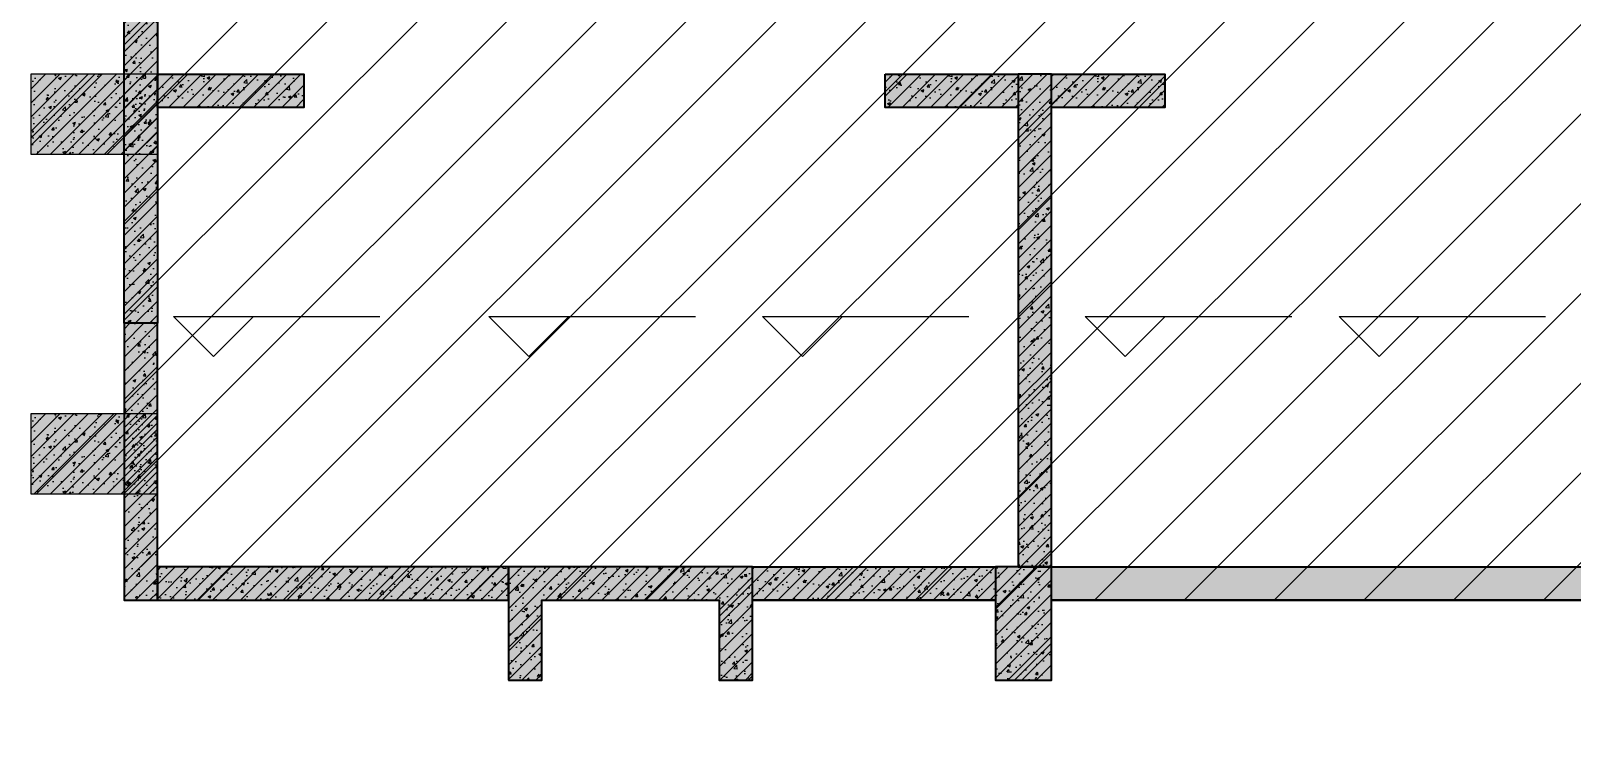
# Model space of a CAD drawing. Extents: x -1338203 to 1886333, y -783476 to 1038610.
# Drawn here: x 647117 to 658683, y -389972 to -384578 of the extents above; entities that cross this region are included whole.
import ezdxf

# ---------------------------------------------------------------- set-up
doc = ezdxf.new("R2010")
doc.units = 0
doc.header["$LTSCALE"] = 1000
doc.header["$MEASUREMENT"] = 0
for name, color, linetype in [('A-14-平面B2$0$0A-A-SYMB-ELEV', 150, 'Continuous'), ('S001地下二墙柱$0$S001地下二墙柱$0$0A-P-PKNG-STRP', 40, 'Continuous'), ('S001地下二墙柱$0$S001地下二墙柱$0$0S-CC-LINE', 52, 'Continuous'), ('S001地下二墙柱$0$S001地下二墙柱$0$0S-CW-HATCH', 251, 'Continuous'), ('S001地下二墙柱$0$S001地下二墙柱$0$0S-CW-HATCH-UP', 251, 'Continuous'), ('S14柱墙B2_B1$0$0S-CC-LINE', 52, 'Continuous'), ('S14柱墙B2_B1$0$0S-CW-HATCH', 251, 'Continuous'), ('S14柱墙B2_B1$0$0S-CW-HATCH-UP', 251, 'Continuous'), ('S14柱墙B2_B1$0$0S-CW-LINE', 72, 'Continuous')]:
    doc.layers.add(name, color=color, linetype=linetype)
pattern_1 = [(45, (-537701.02, -383122.39), (-53.033009, 53.033009), []), (50, (-537701.02, -383122.39), (215.178055, -18.82564), [22.5, -247.5]), (355, (-537701.02, -383122.39), (-41.6254, 225.65764), [18, -198]), (100.4514, (-537683.09, -383123.96), (173.552815, 206.83186), [19.12206, -210.34263]), (46.1842, (-537701.02, -383062.4), (320.17231, -49.6557), [33.75, -371.25]), (96.6356, (-537674.34, -383066.53), (280.39881, 292.23536), [28.68309, -315.5139]), (351.1842, (-537701.02, -383062.4), (280.39858, 292.23558), [27, -297]), (21, (-537671.02, -383077.39), (179.072116, -120.785667), [22.5, -247.5]), (326, (-537671.02, -383077.39), (72.9946, 217.54501), [18, -198]), (71.4514, (-537656.1, -383087.45), (252.06679, 96.75915), [19.12206, -210.34263]), (37.5, (-537701.02, -383122.39), (3.647957, 99.868156), [0, -195.6, 0, -201, 0, -198.75]), (7.5, (-537701.02, -383122.39), (78.920861, 118.323514), [0, -114.6, 0, -191.1, 0, -75.75]), (327.5, (-537767.92, -383122.39), (160.146731, -6.766462), [0, -75, 0, -234, 0, -310.5]), (317.5, (-537797.92, -383122.39), (174.95585, 30.031495), [0, -97.5, 0, -155.4, 0, -220.5])]
pattern_2 = [(45, (-2357018.905, -271025.844), (-53.0330086, 53.0330086), []), (50, (-2357018.9, -271025.84), (215.178055, -18.82564), [22.5, -247.5]), (355, (-2357018.9, -271025.84), (-41.6254, 225.65764), [18, -198]), (100.4514, (-2357000.97, -271027.41), (173.552815, 206.831863), [19.122057, -210.342634]), (46.1842, (-2357018.9, -270965.84), (320.172315, -49.655704), [33.75, -371.25]), (96.6356, (-2356992.22, -270969.98), (280.39881, 292.23536), [28.683086, -315.5139]), (351.1842, (-2357018.9, -270965.84), (280.398584, 292.23558), [27, -297]), (21, (-2356988.9, -270980.84), (179.072116, -120.785667), [22.5, -247.5]), (326, (-2356988.9, -270980.84), (72.9946, 217.545014), [18, -198]), (71.4514, (-2356973.98, -270990.9), (252.066789, 96.759149), [19.122057, -210.342634]), (37.5, (-2357018.905, -271025.844), (3.6479566, 99.8681561), [0, -195.6, 0, -201, 0, -198.75]), (7.5, (-2357018.9, -271025.84), (78.920861, 118.3235136), [0, -114.6, 0, -191.1, 0, -75.75]), (327.5, (-2357085.805, -271025.84), (160.1467309, -6.7664615), [0, -75, 0, -234, 0, -310.5]), (317.5, (-2357115.8, -271025.84), (174.955851, 30.031495), [0, -97.5, 0, -155.4, 0, -220.5])]

# ---------------------------------------------------------------- blocks, each defined once
blk = doc.blocks.new('A-14-平面B2')
at = {"layer": 'A-14-平面B2$0$0A-A-SYMB-ELEV'}
for p, q in [((-15629, -3459), (-15929, -3159)), ((-15929, -3159), (-14380, -3159)), ((-15629, -3459), (-15329, -3159)), ((-13262, -3459), (-13562, -3159)), ((-13562, -3159), (-12013, -3159)), ((-13262, -3459), (-12962, -3159)), ((-11210, -3459), (-11510, -3159)), ((-11510, -3159), (-9961, -3159)), ((-11210, -3459), (-10910, -3159)), ((-8787, -3459), (-9087, -3159)), ((-9087, -3159), (-7538, -3159)), ((-8787, -3459), (-8487, -3159)), ((-6883, -3459), (-7183, -3159)), ((-7183, -3159), (-5634, -3159)), ((-6883, -3459), (-6583, -3159))]:
    blk.add_line(p, q, dxfattribs=at)
blk = doc.blocks.new('A-001-主楼组合参照B2')
at = {"ltscale": 0.002}
h = blk.add_hatch(dxfattribs=at)
h.set_pattern_fill('ANSI31', color=8, scale=300)
h.set_pattern_definition([(45, (-290759.76, -7878.1), (-336.7596, 336.7596), [])])
h.paths.add_polyline_path([(66281, -186940), (66281, -185540), (62441, -185540), (62441, -181550), (55141, -181550), (55141, -185540), (51301, -185540), (51301, -186940), (44981, -186940), (44981, -185540), (41131, -185540), (41131, -181650), (37392, -181650), (37392, -179560), (38191, -179560), (38191, -176360), (41051, -176360), (41051, -174560), (42851, -174560), (42851, -173660), (46981, -173660), (46981, -172090), (50101, -172090), (50101, -174560), (67481, -174560), (67481, -172090), (70601, -172090), (70601, -174560), (76531, -174560), (76531, -176360), (79391, -176360), (79391, -179560), (80191, -179560), (80191, -182110), (81091, -182110), (81091, -185540), (72601, -185540), (72601, -186940)])
h.paths.add_polyline_path([(2291, -185540), (9781, -185540), (9781, -186540), (9631, -186540), (9631, -186940), (16251, -186940), (16251, -186540), (16101, -186540), (16101, -185540), (23691, -185540), (23691, -179560), (22891, -179560), (22891, -176360), (20031, -176360), (20031, -174560), (18231, -174560), (18231, -173660), (14101, -173660), (14101, -172090), (10981, -172090), (10981, -174560), (-6399, -174560), (-6399, -172090), (-9519, -172090), (-9519, -174560), (-15449, -174560), (-15449, -176360), (-18309, -176360), (-18309, -179560), (-19109, -179560), (-19109, -181610), (-20009, -181610), (-20009, -185540), (-11519, -185540), (-11519, -186540), (-11669, -186540), (-11669, -186940), (-5049, -186940), (-5049, -186540), (-5199, -186540), (-5199, -185540), (-1359, -185540), (-1359, -181550), (2291, -181550)])
h.paths.add_polyline_path([(-109959, -168806), (-109959, -173536), (-109709, -173536), (-103819, -173536), (-103819, -177236), (-99249, -177236), (-99249, -178036), (-92869, -178036), (-92869, -177236), (-71299, -177236), (-71299, -178036), (-64919, -178036), (-64919, -177236), (-54209, -177236), (-54209, -168806), (-59109, -168806), (-59109, -167906), (-62059, -167906), (-62059, -168806), (-64369, -168806), (-64369, -167456), (-66169, -167456), (-66169, -165386), (-69469, -165386), (-69469, -167386), (-71849, -167386), (-71849, -168806), (-82159, -168806), (-82159, -167906), (-85209, -167906), (-85209, -168806), (-92319, -168806), (-92319, -167386), (-94699, -167386), (-94699, -165386), (-97999, -165386), (-97999, -167456), (-99799, -167456), (-99799, -168806)])
h.paths.add_polyline_path([(-115664, -225244), (-115664, -225844), (-115414, -225844), (-115414, -225244), (-114084, -225244), (-114084, -225844), (-113834, -225844), (-113834, -225244), (-112009, -225244), (-112009, -225844), (-111589, -225844), (-111589, -225244), (-92909, -225244), (-92909, -225844), (-92489, -225844), (-92489, -225244), (-90664, -225244), (-90664, -225844), (-90414, -225844), (-90414, -225244), (-89084, -225244), (-89084, -225844), (-88834, -225844), (-88834, -225244), (-82964, -225244), (-82964, -225844), (-82714, -225844), (-82714, -225244), (-81384, -225244), (-81384, -225844), (-81134, -225844), (-81134, -225244), (-79309, -225244), (-79309, -225844), (-78889, -225844), (-78889, -225244), (-60209, -225244), (-60209, -225844), (-59789, -225844), (-59789, -225244), (-57964, -225244), (-57964, -225844), (-57714, -225844), (-57714, -225244), (-56384, -225244), (-56384, -225844), (-56134, -225844), (-56134, -225244), (-53249, -225244), (-53249, -216464), (-53249, -216464), (-56519, -216464), (-56519, -216464), (-59959, -216464), (-59959, -215464), (-67989, -215464), (-67989, -211894), (-71109, -211894), (-71109, -215464), (-79139, -215464), (-79139, -216464), (-81759, -216464), (-81759, -215464), (-83909, -215464), (-83909, -216464), (-86599, -216464), (-87849, -216464), (-92659, -216464), (-92659, -215464), (-100689, -215464), (-100689, -211894), (-103809, -211894), (-103809, -215464), (-111839, -215464), (-111839, -215464), (-114239, -215464), (-114239, -215464), (-116459, -215464), (-116459, -216464), (-118549, -216464), (-118549, -221294), (-119249, -221294), (-119249, -221894), (-118549, -221894), (-118549, -223844), (-119249, -223844), (-119249, -224444), (-118549, -224444), (-118549, -225244)])
h.paths.add_polyline_path([(-11949, -235160), (-15609, -235160), (-15609, -237714), (-16509, -237714), (-16509, -241140), (-8019, -241140), (-8019, -242140), (-8169, -242140), (-8169, -242540), (-1549, -242540), (-1549, -242140), (-1699, -242140), (-1699, -241140), (13281, -241140), (13281, -242140), (13131, -242140), (13131, -242540), (19751, -242540), (19751, -242140), (19601, -242140), (19601, -241140), (27191, -241140), (27191, -239340), (27191, -239340), (27191, -237140), (27191, -237140), (27191, -235250), (23441, -235250), (23441, -230950), (23441, -230160), (21531, -230160), (17601, -230160), (17602, -227690), (14482, -227690), (14481, -230160), (-2899, -230160), (-2899, -227690), (-6019, -227690), (-6019, -230160), (-9949, -230160), (-11949, -230160)])
h.paths.add_polyline_path([(67491, -237140), (67491, -235160), (71151, -235160), (71151, -234560), (73051, -234560), (73051, -230160), (77081, -230160), (77081, -227690), (80201, -227690), (80201, -230160), (97581, -230160), (97581, -227690), (100701, -227690), (100701, -230160), (104631, -230160), (106631, -230160), (106631, -231960), (109491, -231960), (109491, -235160), (110291, -235160), (110291, -237713), (111191, -237713), (111191, -241140), (102701, -241140), (102701, -242140), (102851, -242140), (102851, -242540), (96231, -242540), (96231, -242140), (96381, -242140), (96381, -241140), (81401, -241140), (81401, -242140), (81551, -242140), (81551, -242540), (74931, -242540), (74931, -242140), (75081, -242140), (75081, -241140), (67491, -241140), (67491, -239340)])
h.paths.add_polyline_path([(11811, -302465), (13796, -302220), (17696, -301741), (17394, -299289), (20491, -298908), (20793, -301359), (25884, -300733), (26493, -305676), (29133, -305351), (28525, -300408), (38043, -299237), (37741, -296785), (40838, -296404), (41140, -298856), (45040, -298376), (47025, -298132), (47636, -303094), (50474, -302745), (51268, -302647), (51580, -305181), (52178, -310042), (48297, -310519), (48118, -309060), (44465, -309509), (44588, -310502), (44736, -310484), (44785, -310881), (38215, -311689), (38166, -311292), (38315, -311274), (38193, -310281), (23325, -312111), (23447, -313103), (23596, -313085), (23645, -313482), (17074, -314290), (17025, -313893), (17174, -313875), (17052, -312883), (1787, -314761), (1909, -315753), (2058, -315735), (2107, -316132), (-4463, -316941), (-4512, -316544), (-4363, -316525), (-4485, -315533), (-12912, -316570), (-13331, -313165), (-12437, -313055), (-12507, -312490), (-12749, -310524), (-11955, -310427), (-12346, -307251), (-9507, -306901), (-9727, -305115), (-7940, -304896), (-8050, -304003), (-3951, -303497), (-4143, -301939), (-1046, -301558), (-745, -304010), (7186, -303034), (7796, -307996), (12421, -307427)])
h.paths.add_polyline_path([(118676, -301883), (118079, -297021), (118079, -297019), (118009, -296454), (117768, -294488), (116974, -294586), (116584, -291410), (113745, -291758), (113526, -289972), (111540, -290216), (107640, -290695), (107339, -288243), (104242, -288623), (104543, -291075), (87293, -293193), (86992, -290742), (83895, -291122), (84196, -293574), (80295, -294053), (78310, -294297), (78920, -299259), (76081, -299608), (75287, -299705), (75598, -302240), (76016, -305641), (83549, -304716), (83671, -305708), (83522, -305726), (83571, -306123), (90142, -305317), (90093, -304920), (89944, -304938), (89822, -303945), (104690, -302119), (104812, -303112), (104663, -303130), (104712, -303527), (111283, -302720), (111234, -302323), (111085, -302341), (110963, -301349), (114617, -300901), (114796, -302359)])
at = {"color": 3, "flags": 128}
blk.add_lwpolyline([(-118549, -216464), (-118549, -221294), (-119249, -221294), (-119249, -221894), (-118549, -221894), (-118549, -223844), (-119249, -223844), (-119249, -224444), (-118549, -224444), (-118549, -225244), (-115664, -225244), (-115664, -225844), (-115414, -225844), (-115414, -225244), (-114084, -225244), (-114084, -225844), (-113834, -225844), (-113834, -225244), (-112009, -225244), (-112009, -225844), (-111589, -225844), (-111589, -225244), (-92909, -225244)], dxfattribs=at)
blk.add_blockref('A-14-平面B2', (-102249, -219953))
blk = doc.blocks.new('S14柱墙B2_B1')
at = {"layer": 'S14柱墙B2_B1$0$0S-CW-HATCH'}
h = blk.add_hatch(color=256, dxfattribs=at)
h.dxf.hatch_style = 1
h.paths.add_polyline_path([(-16050, -3210), (-16300, -3210), (-16300, -90), (-16050, -90)])
h = blk.add_hatch(color=256, dxfattribs=at)
h.dxf.hatch_style = 1
h.paths.add_polyline_path([(-16050, -1340), (-14950, -1340), (-14950, -1590), (-16050, -1590)])
h = blk.add_hatch(color=256, dxfattribs=at)
h.dxf.hatch_style = 1
h.paths.add_polyline_path([(-10590, -1340), (-9590, -1340), (-9590, -1590), (-10590, -1590)])
h = blk.add_hatch(color=256, dxfattribs=at)
h.dxf.hatch_style = 1
h.paths.add_polyline_path([(-9340, -5040), (-9340, -1340), (-9590, -1340), (-9590, -5040)])
h = blk.add_hatch(color=256, dxfattribs=at)
h.dxf.hatch_style = 1
h.paths.add_polyline_path([(-9340, -1340), (-8490, -1340), (-8490, -1590), (-9340, -1590)])
h = blk.add_hatch(color=256, dxfattribs=at)
h.dxf.hatch_style = 1
h.paths.add_polyline_path([(-16050, -5290), (-16050, -3210), (-16300, -3210), (-16300, -5290)])
h = blk.add_hatch(color=256, dxfattribs=at)
h.dxf.hatch_style = 1
h.paths.add_polyline_path([(-13415, -5040), (-16050, -5040), (-16050, -5290), (-13415, -5290)])
h = blk.add_hatch(color=256, dxfattribs=at)
h.dxf.hatch_style = 1
h.paths.add_polyline_path([(-13415, -5890), (-13165, -5890), (-13165, -5290), (-12500, -5290), (-11835, -5290), (-11835, -5890), (-11585, -5890), (-11585, -5040), (-12500, -5040), (-13415, -5040)])
h = blk.add_hatch(color=256, dxfattribs=at)
h.dxf.hatch_style = 1
h.paths.add_polyline_path([(-11585, -5040), (-9760, -5040), (-9760, -5290), (-11585, -5290)])
h = blk.add_hatch(color=256, dxfattribs=at)
h.dxf.hatch_style = 1
h.paths.add_polyline_path([(-9340, -5040), (-9760, -5040), (-9760, -5890), (-9340, -5890)])
h = blk.add_hatch(color=256, dxfattribs=at)
h.dxf.hatch_style = 1
h.paths.add_polyline_path([(-9340, -5040), (-3840, -5040), (-3840, -5290), (-9340, -5290)])
at = {"layer": 'S14柱墙B2_B1$0$0S-CW-HATCH-UP'}
h = blk.add_hatch(dxfattribs=at)
h.set_pattern_fill('钢筋混凝土', color=256, scale=30)
h.set_pattern_definition([(45, (0, 0), (-53.033, 53.033), []), (50, (0, 0), (215.178, -18.8256), [22.5, -247.5]), (355, (0, 0), (-41.6254, 225.6576), [18, -198]), (100.4514, (17.93, -1.57), (173.5528, 206.8319), [19.122, -210.3426]), (46.1842, (0, 60), (320.1723, -49.6557), [33.75, -371.25]), (96.6356, (26.68, 55.86), (280.399, 292.2354), [28.683, -315.514]), (351.1842, (0, 60), (280.3986, 292.2356), [27, -297]), (21, (30, 45), (179.0721, -120.7857), [22.5, -247.5]), (326, (30, 45), (72.9946, 217.545), [18, -198]), (71.4514, (44.92, 34.93), (252.0668, 96.7591), [19.122, -210.3426]), (37.5, (0, 0), (3.64796, 99.86816), [0, -195.6, 0, -201, 0, -198.75]), (7.5, (0, 0), (78.92086, 118.3235), [0, -114.6, 0, -191.1, 0, -75.75]), (327.5, (-66.9, 0), (160.14673, -6.76646), [0, -75, 0, -234, 0, -310.5]), (317.5, (-96.9, 0), (174.9559, 30.0315), [0, -97.5, 0, -155.4, 0, -220.5])])
h.paths.add_polyline_path([(-16050, -3210), (-16300, -3210), (-16300, -90), (-16050, -90)])
h = blk.add_hatch(dxfattribs=at)
h.set_pattern_fill('钢筋混凝土', color=256, scale=30)
h.set_pattern_definition([(45, (-2361483.905, -267325.844), (-53.0330086, 53.0330086), []), (50, (-2361483.9, -267325.84), (215.178055, -18.82564), [22.5, -247.5]), (355, (-2361483.9, -267325.84), (-41.6254, 225.65764), [18, -198]), (100.4514, (-2361465.97, -267327.41), (173.552815, 206.831863), [19.122057, -210.342634]), (46.1842, (-2361483.9, -267265.84), (320.172315, -49.655704), [33.75, -371.25]), (96.6356, (-2361457.22, -267269.98), (280.39881, 292.23536), [28.683086, -315.5139]), (351.1842, (-2361483.9, -267265.84), (280.398584, 292.23558), [27, -297]), (21, (-2361453.9, -267280.84), (179.072116, -120.785667), [22.5, -247.5]), (326, (-2361453.9, -267280.84), (72.9946, 217.545014), [18, -198]), (71.4514, (-2361438.98, -267290.9), (252.066789, 96.759149), [19.122057, -210.342634]), (37.5, (-2361483.905, -267325.844), (3.6479566, 99.8681561), [0, -195.6, 0, -201, 0, -198.75]), (7.5, (-2361483.9, -267325.84), (78.920861, 118.3235136), [0, -114.6, 0, -191.1, 0, -75.75]), (327.5, (-2361550.805, -267325.84), (160.1467309, -6.7664615), [0, -75, 0, -234, 0, -310.5]), (317.5, (-2361580.8, -267325.84), (174.955851, 30.031495), [0, -97.5, 0, -155.4, 0, -220.5])])
h.paths.add_polyline_path([(-16050, -1340), (-14950, -1340), (-14950, -1590), (-16050, -1590)])
h = blk.add_hatch(dxfattribs=at)
h.set_pattern_fill('钢筋混凝土', color=256, scale=30)
h.set_pattern_definition([(45, (-2355873.905, -267325.844), (-53.0330086, 53.0330086), []), (50, (-2355873.9, -267325.84), (215.178055, -18.82564), [22.5, -247.5]), (355, (-2355873.9, -267325.84), (-41.6254, 225.65764), [18, -198]), (100.4514, (-2355855.97, -267327.41), (173.552815, 206.831863), [19.122057, -210.342634]), (46.1842, (-2355873.9, -267265.84), (320.172315, -49.655704), [33.75, -371.25]), (96.6356, (-2355847.22, -267269.98), (280.39881, 292.23536), [28.683086, -315.5139]), (351.1842, (-2355873.9, -267265.84), (280.398584, 292.23558), [27, -297]), (21, (-2355843.9, -267280.84), (179.072116, -120.785667), [22.5, -247.5]), (326, (-2355843.9, -267280.84), (72.9946, 217.545014), [18, -198]), (71.4514, (-2355828.98, -267290.9), (252.066789, 96.759149), [19.122057, -210.342634]), (37.5, (-2355873.905, -267325.844), (3.6479566, 99.8681561), [0, -195.6, 0, -201, 0, -198.75]), (7.5, (-2355873.9, -267325.84), (78.920861, 118.3235136), [0, -114.6, 0, -191.1, 0, -75.75]), (327.5, (-2355940.805, -267325.84), (160.1467309, -6.7664615), [0, -75, 0, -234, 0, -310.5]), (317.5, (-2355970.8, -267325.84), (174.955851, 30.031495), [0, -97.5, 0, -155.4, 0, -220.5])])
h.paths.add_polyline_path([(-10590, -1340), (-9590, -1340), (-9590, -1590), (-10590, -1590)])
h = blk.add_hatch(dxfattribs=at)
h.set_pattern_fill('钢筋混凝土', color=256, scale=30)
h.set_pattern_definition([(45, (-563341.02, -383122.39), (-53.033009, 53.033009), []), (50, (-563341.02, -383122.39), (215.178055, -18.82564), [22.5, -247.5]), (355, (-563341.02, -383122.39), (-41.6254, 225.65764), [18, -198]), (100.4514, (-563323.09, -383123.96), (173.552815, 206.83186), [19.12206, -210.342634]), (46.1842, (-563341.02, -383062.4), (320.17231, -49.6557), [33.75, -371.25]), (96.6356, (-563314.34, -383066.53), (280.39881, 292.23536), [28.68309, -315.5139]), (351.1842, (-563341.02, -383062.4), (280.39858, 292.23558), [27, -297]), (21, (-563311.02, -383077.39), (179.072116, -120.785667), [22.5, -247.5]), (326, (-563311.02, -383077.39), (72.9946, 217.54501), [18, -198]), (71.4514, (-563296.1, -383087.45), (252.06679, 96.75915), [19.12206, -210.342634]), (37.5, (-563341.02, -383122.39), (3.647957, 99.868156), [0, -195.6, 0, -201, 0, -198.75]), (7.5, (-563341.02, -383122.39), (78.920861, 118.323514), [0, -114.6, 0, -191.1, 0, -75.75]), (327.5, (-563407.92, -383122.39), (160.146731, -6.7664615), [0, -75, 0, -234, 0, -310.5]), (317.5, (-563437.92, -383122.39), (174.95585, 30.031495), [0, -97.5, 0, -155.4, 0, -220.5])])
h.paths.add_polyline_path([(-9340, -5040), (-9340, -1340), (-9590, -1340), (-9590, -5040)])
h = blk.add_hatch(dxfattribs=at)
h.set_pattern_fill('钢筋混凝土', color=256, scale=30)
h.set_pattern_definition([(45, (-2354773.905, -267325.844), (-53.0330086, 53.0330086), []), (50, (-2354773.9, -267325.84), (215.178055, -18.82564), [22.5, -247.5]), (355, (-2354773.9, -267325.84), (-41.6254, 225.65764), [18, -198]), (100.4514, (-2354755.97, -267327.41), (173.552815, 206.831863), [19.122057, -210.342634]), (46.1842, (-2354773.9, -267265.84), (320.172315, -49.655704), [33.75, -371.25]), (96.6356, (-2354747.22, -267269.98), (280.39881, 292.23536), [28.683086, -315.5139]), (351.1842, (-2354773.9, -267265.84), (280.398584, 292.23558), [27, -297]), (21, (-2354743.9, -267280.84), (179.072116, -120.785667), [22.5, -247.5]), (326, (-2354743.9, -267280.84), (72.9946, 217.545014), [18, -198]), (71.4514, (-2354728.98, -267290.9), (252.066789, 96.759149), [19.122057, -210.342634]), (37.5, (-2354773.905, -267325.844), (3.6479566, 99.8681561), [0, -195.6, 0, -201, 0, -198.75]), (7.5, (-2354773.9, -267325.84), (78.920861, 118.3235136), [0, -114.6, 0, -191.1, 0, -75.75]), (327.5, (-2354840.805, -267325.84), (160.1467309, -6.7664615), [0, -75, 0, -234, 0, -310.5]), (317.5, (-2354870.8, -267325.84), (174.955851, 30.031495), [0, -97.5, 0, -155.4, 0, -220.5])])
h.paths.add_polyline_path([(-9340, -1340), (-8490, -1340), (-8490, -1590), (-9340, -1590)])
h = blk.add_hatch(dxfattribs=at)
h.set_pattern_fill('钢筋混凝土', color=256, scale=30)
h.set_pattern_definition(pattern_1)
h.paths.add_polyline_path([(-16050, -5290), (-16050, -3210), (-16300, -3210), (-16300, -5290)])
h = blk.add_hatch(dxfattribs=at)
h.set_pattern_fill('钢筋混凝土', color=256, scale=30)
h.set_pattern_definition(pattern_2)
h.paths.add_polyline_path([(-13415, -5040), (-16050, -5040), (-16050, -5290), (-13415, -5290)])
h = blk.add_hatch(dxfattribs=at)
h.set_pattern_fill('钢筋混凝土', color=256, scale=30)
h.set_pattern_definition(pattern_1)
h.paths.add_polyline_path([(-13415, -5890), (-13165, -5890), (-13165, -5290), (-12500, -5290), (-11835, -5290), (-11835, -5890), (-11585, -5890), (-11585, -5040), (-12500, -5040), (-13415, -5040)])
h = blk.add_hatch(dxfattribs=at)
h.set_pattern_fill('钢筋混凝土', color=256, scale=30)
h.set_pattern_definition(pattern_2)
h.paths.add_polyline_path([(-11585, -5040), (-9760, -5040), (-9760, -5290), (-11585, -5290)])
h = blk.add_hatch(dxfattribs=at)
h.set_pattern_fill('钢筋混凝土', color=256, scale=30)
h.set_pattern_definition([(45, (0, 0), (-53.033, 53.033), []), (50, (0, 0), (215.178, -18.8256), [22.5, -247.5]), (355, (0, 0), (-41.6254, 225.6576), [18, -198]), (100.4514, (17.93, -1.57), (173.553, 206.832), [19.122, -210.3426]), (46.1842, (0, 60), (320.1723, -49.656), [33.75, -371.25]), (96.6356, (26.68, 55.86), (280.399, 292.235), [28.683, -315.514]), (351.1842, (0, 60), (280.399, 292.236), [27, -297]), (21, (30, 45), (179.072, -120.7857), [22.5, -247.5]), (326, (30, 45), (72.9946, 217.545), [18, -198]), (71.4514, (44.92, 34.93), (252.0668, 96.759), [19.122, -210.3426]), (37.5, (0, 0), (3.64796, 99.86816), [0, -195.6, 0, -201, 0, -198.75]), (7.5, (0, 0), (78.9209, 118.3235), [0, -114.6, 0, -191.1, 0, -75.75]), (327.5, (-66.9, 0), (160.14673, -6.76646), [0, -75, 0, -234, 0, -310.5]), (317.5, (-96.9, 0), (174.9559, 30.0315), [0, -97.5, 0, -155.4, 0, -220.5])])
h.paths.add_polyline_path([(-9340, -5040), (-9760, -5040), (-9760, -5890), (-9340, -5890)])
h = blk.add_hatch(dxfattribs=at)
h.set_pattern_fill('钢筋混凝土', color=256, scale=30)
h.set_pattern_definition(pattern_2)
h.paths.add_polyline_path([(-9340, -5040), (-3840, -5040), (-3840, -5290), (-9340, -5290)])
at = {"layer": 'S14柱墙B2_B1$0$0S-CC-LINE', "lineweight": 35}
blk.add_lwpolyline([(-9340, -5040), (-9760, -5040), (-9760, -5890), (-9340, -5890)], close=True, dxfattribs=at)
at = {"layer": 'S14柱墙B2_B1$0$0S-CW-LINE', "lineweight": 35}
for points in [[(-16050, -3210), (-16300, -3210), (-16300, -90), (-16050, -90)], [(-16050, -1340), (-14950, -1340), (-14950, -1590), (-16050, -1590)], [(-10590, -1340), (-9590, -1340), (-9590, -1590), (-10590, -1590)], [(-9340, -5040), (-9340, -1340), (-9590, -1340), (-9590, -5040)], [(-9340, -1340), (-8490, -1340), (-8490, -1590), (-9340, -1590)], [(-16050, -5290), (-16050, -3210), (-16300, -3210), (-16300, -5290)], [(-13415, -5040), (-16050, -5040), (-16050, -5290), (-13415, -5290)], [(-13415, -5890), (-13165, -5890), (-13165, -5290), (-12500, -5290), (-11835, -5290), (-11835, -5890), (-11585, -5890), (-11585, -5040), (-12500, -5040), (-13415, -5040)], [(-11585, -5040), (-9760, -5040), (-9760, -5290), (-11585, -5290)], [(-9340, -5040), (-3840, -5040), (-3840, -5290), (-9340, -5290)]]:
    blk.add_lwpolyline(points, close=True, dxfattribs=at)
blk = doc.blocks.new('S001地下二墙柱')
at = {"layer": 'S001地下二墙柱$0$S001地下二墙柱$0$0S-CW-HATCH'}
h = blk.add_hatch(color=256, dxfattribs=at)
h.dxf.hatch_style = 1
h.paths.add_polyline_path([(-118299, -221293), (-119249, -221293), (-119249, -221893), (-118299, -221893)])
h = blk.add_hatch(color=256, dxfattribs=at)
h.dxf.hatch_style = 1
h.paths.add_polyline_path([(-118299, -223843), (-119249, -223843), (-119249, -224443), (-118299, -224443)])
at = {"layer": 'S001地下二墙柱$0$S001地下二墙柱$0$0S-CW-HATCH-UP'}
h = blk.add_hatch(dxfattribs=at)
h.set_pattern_fill('钢筋混凝土', color=256, scale=30)
h.set_pattern_definition([(45, (-86438.034, -212341.76), (-53.03301, 53.03301), []), (50, (-86438.03, -212341.76), (215.1781, -18.8256), [22.5, -247.5]), (355, (-86438.03, -212341.76), (-41.6254, 225.6576), [18, -198]), (100.4514, (-86420.1, -212343.33), (173.5528, 206.8319), [19.122, -210.3426]), (46.1842, (-86438.03, -212281.76), (320.1723, -49.6557), [33.75, -371.25]), (96.6356, (-86411.35, -212285.9), (280.3988, 292.2354), [28.683, -315.514]), (351.1842, (-86438.03, -212281.76), (280.3986, 292.2356), [27, -297]), (21, (-86408.03, -212296.76), (179.0721, -120.7857), [22.5, -247.5]), (326, (-86408.03, -212296.76), (72.9946, 217.545), [18, -198]), (71.4514, (-86393.11, -212306.83), (252.0668, 96.7591), [19.122, -210.3426]), (37.5, (-86438.034, -212341.76), (3.64796, 99.86816), [0, -195.6, 0, -201, 0, -198.75]), (7.5, (-86438.03, -212341.76), (78.92086, 118.3235), [0, -114.6, 0, -191.1, 0, -75.75]), (327.5, (-86504.93, -212341.76), (160.14673, -6.76646), [0, -75, 0, -234, 0, -310.5]), (317.5, (-86534.93, -212341.76), (174.95585, 30.0315), [0, -97.5, 0, -155.4, 0, -220.5])])
h.paths.add_polyline_path([(-118299, -221293), (-119249, -221293), (-119249, -221893), (-118299, -221893)])
h = blk.add_hatch(dxfattribs=at)
h.set_pattern_fill('钢筋混凝土', color=256, scale=30)
h.set_pattern_definition([(45, (-86438.034, -214891.755), (-53.03301, 53.03301), []), (50, (-86438.03, -214891.76), (215.1781, -18.8256), [22.5, -247.5]), (355, (-86438.03, -214891.76), (-41.6254, 225.6576), [18, -198]), (100.4514, (-86420.1, -214893.32), (173.5528, 206.8319), [19.122, -210.3426]), (46.1842, (-86438.03, -214831.76), (320.1723, -49.6557), [33.75, -371.25]), (96.6356, (-86411.35, -214835.9), (280.3988, 292.2354), [28.683, -315.514]), (351.1842, (-86438.03, -214831.76), (280.3986, 292.2356), [27, -297]), (21, (-86408.03, -214846.76), (179.0721, -120.7857), [22.5, -247.5]), (326, (-86408.03, -214846.76), (72.9946, 217.545), [18, -198]), (71.4514, (-86393.11, -214856.82), (252.0668, 96.7591), [19.122, -210.3426]), (37.5, (-86438.034, -214891.755), (3.64796, 99.86816), [0, -195.6, 0, -201, 0, -198.75]), (7.5, (-86438.03, -214891.76), (78.92086, 118.3235), [0, -114.6, 0, -191.1, 0, -75.75]), (327.5, (-86504.93, -214891.755), (160.14673, -6.76646), [0, -75, 0, -234, 0, -310.5]), (317.5, (-86534.93, -214891.76), (174.95585, 30.0315), [0, -97.5, 0, -155.4, 0, -220.5])])
h.paths.add_polyline_path([(-118299, -223843), (-119249, -223843), (-119249, -224443), (-118299, -224443)])
at = {"layer": 'S001地下二墙柱$0$S001地下二墙柱$0$0S-CC-LINE', "color": 6}
for points in [[(-118299, -221293), (-119249, -221293), (-119249, -221893), (-118299, -221893)], [(-118299, -223843), (-119249, -223843), (-119249, -224443), (-118299, -224443)]]:
    blk.add_lwpolyline(points, close=True, dxfattribs=at)
at = {"layer": 'S001地下二墙柱$0$S001地下二墙柱$0$0A-P-PKNG-STRP', "ltscale": 0.002}
blk.add_blockref('S14柱墙B2_B1', (-102249, -219953), dxfattribs=at)

msp = doc.modelspace()

# ---------------------------------------------------------------- block references
at = {"ltscale": 0.002}
for name in ['S001地下二墙柱', 'A-001-主楼组合参照B2', 'A-001-主楼组合参照B2']:
    msp.add_blockref(name, (766365.4, -163610.9), dxfattribs=at)

doc.saveas('drawing.dxf')
